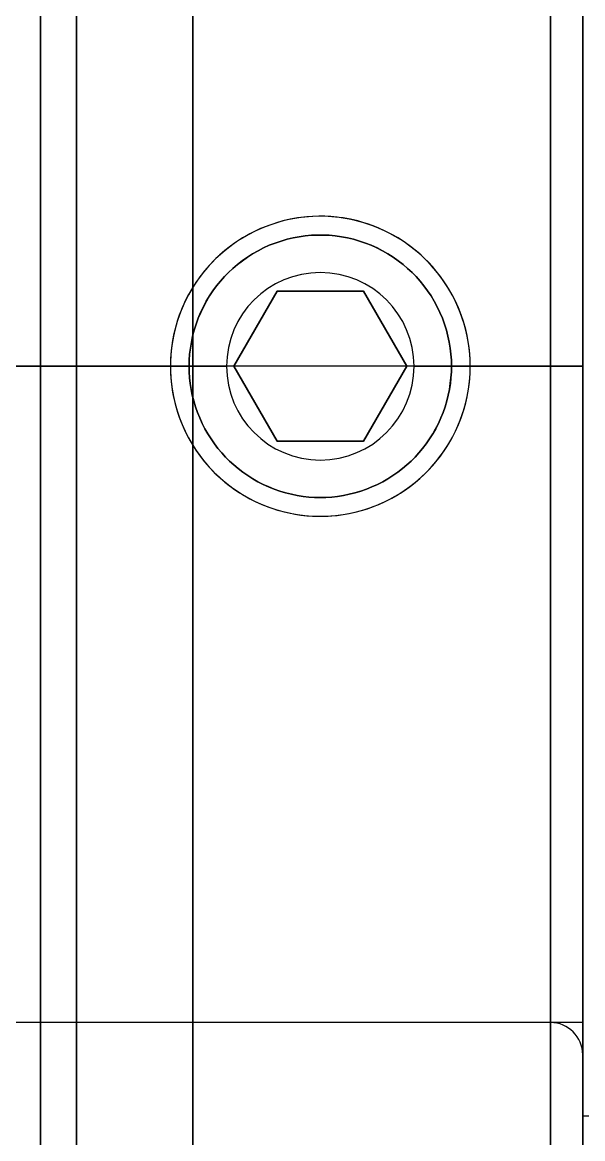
# Model space of a CAD drawing. Header units: millimetres. Extents: x 150937 to 394412, y 327166 to 584759.
# Drawn here: x 230094.34 to 230109.29, y 402549.51 to 402579.27 of the extents above; entities that cross this region are included whole.
import ezdxf

# ---------------------------------------------------------------- set-up
doc = ezdxf.new("R2010")
doc.units = ezdxf.units.MM
doc.layers.add('MAIN-1', color=7, linetype='Continuous')

# ---------------------------------------------------------------- blocks, each defined once
blk = doc.blocks.new('Shaft_Bearing_C!')
for p, q in [((37.6, -87.496), (77, -87.496)), ((-45, -90), (37.6, -90)), ((0, -90), (37.6, -90))]:
    blk.add_line(p, q)
blk = doc.blocks.new('Bearing_ucf207')
at = {"layer": 'MAIN-1'}
for p, q in [((34, 0), (34, 44.889)), ((34, 44.889), (34, 0)), ((34, -39.583), (34, 39.583)), ((34, 39.583), (34, -39.583)), ((29.938, 0), (29.938, 24.058)), ((29.938, 24.058), (29.938, 0)), ((30.9, 0), (30.9, 24.058)), ((30.9, 24.058), (30.9, 0)), ((29.938, 23.42), (29.938, 0)), ((29.938, 0), (29.938, 23.42)), ((30.9, 0), (30.9, 23.42)), ((43.542, 0), (43.542, 23.42)), ((43.542, 23.42), (43.542, 0)), ((44.4, 0), (44.4, 22.562)), ((44.4, 22.562), (44.4, 0)), ((44.4, 18.358), (44.4, -18.358)), ((44.4, -18.358), (44.4, 18.358)), ((43.542, 0), (43.542, 17.5)), ((43.542, 0), (43.542, 17.5)), ((36.195, 3.286), (36.04, 3.225)), ((36.04, 3.225), (36.196, 3.286)), ((36.353, 3.34), (36.195, 3.286)), ((36.196, 3.286), (36.354, 3.34)), ((36.514, 3.386), (36.353, 3.34)), ((36.354, 3.34), (36.514, 3.386)), ((36.675, 3.424), (36.514, 3.386)), ((36.514, 3.386), (36.676, 3.424)), ((36.837, 3.454), (36.675, 3.424)), ((36.676, 3.424), (36.838, 3.455)), ((36.999, 3.477), (36.837, 3.454)), ((36.838, 3.455), (37, 3.477)), ((37.161, 3.492), (36.999, 3.477)), ((37, 3.477), (37.161, 3.492)), ((37.321, 3.499), (37.161, 3.492)), ((37.161, 3.492), (37.321, 3.499)), ((37.479, 3.499), (37.321, 3.499)), ((37.321, 3.499), (37.479, 3.499)), ((37.639, 3.492), (37.479, 3.499)), ((37.479, 3.499), (37.639, 3.492)), ((37.801, 3.477), (37.639, 3.492)), ((37.639, 3.492), (37.8, 3.477)), ((37.8, 3.477), (37.962, 3.455)), ((37.963, 3.454), (37.801, 3.477)), ((37.962, 3.455), (38.124, 3.424)), ((38.125, 3.424), (37.963, 3.454)), ((38.124, 3.424), (38.286, 3.386)), ((38.286, 3.386), (38.125, 3.424)), ((38.447, 3.34), (38.286, 3.386)), ((38.286, 3.386), (38.446, 3.34)), ((38.446, 3.34), (38.604, 3.286)), ((38.605, 3.286), (38.447, 3.34)), ((38.604, 3.286), (38.76, 3.225)), ((38.76, 3.225), (38.605, 3.286)), ((35.455, 2.91), (35.595, 2.999)), ((35.594, 2.998), (35.455, 2.91)), ((35.739, 3.081), (35.594, 2.998)), ((35.595, 2.999), (35.739, 3.081)), ((35.739, 3.081), (35.888, 3.157)), ((35.887, 3.156), (35.739, 3.081)), ((36.04, 3.225), (35.887, 3.156)), ((35.888, 3.157), (36.04, 3.225)), ((38.913, 3.156), (38.76, 3.225)), ((38.76, 3.225), (38.912, 3.157)), ((38.912, 3.157), (39.061, 3.081)), ((39.061, 3.081), (38.913, 3.156)), ((39.206, 2.998), (39.061, 3.081)), ((39.061, 3.081), (39.205, 2.999)), ((39.205, 2.999), (39.345, 2.91)), ((39.345, 2.91), (39.206, 2.998)), ((35.069, 2.611), (35.192, 2.716)), ((35.192, 2.715), (35.069, 2.611)), ((35.32, 2.815), (35.192, 2.715)), ((35.192, 2.716), (35.321, 2.815)), ((35.455, 2.91), (35.32, 2.815)), ((35.321, 2.815), (35.455, 2.91)), ((39.48, 2.815), (39.345, 2.91)), ((39.345, 2.91), (39.479, 2.815)), ((39.479, 2.815), (39.608, 2.716)), ((39.608, 2.715), (39.48, 2.815)), ((39.608, 2.716), (39.731, 2.611)), ((39.731, 2.611), (39.608, 2.715)), ((34.843, 2.39), (34.736, 2.27)), ((34.736, 2.27), (34.843, 2.39)), ((34.953, 2.503), (34.843, 2.39)), ((34.843, 2.39), (34.953, 2.503)), ((35.069, 2.611), (34.953, 2.503)), ((34.953, 2.503), (35.069, 2.611)), ((39.847, 2.503), (39.731, 2.611)), ((39.731, 2.611), (39.847, 2.503)), ((39.957, 2.39), (39.847, 2.503)), ((39.847, 2.503), (39.957, 2.39)), ((40.064, 2.27), (39.957, 2.39)), ((39.957, 2.39), (40.064, 2.27)), ((34.634, 2.145), (34.537, 2.013)), ((34.537, 2.013), (34.634, 2.144)), ((34.736, 2.27), (34.634, 2.145)), ((34.634, 2.144), (34.736, 2.27)), ((40.166, 2.145), (40.064, 2.27)), ((40.064, 2.27), (40.166, 2.144)), ((40.263, 2.013), (40.166, 2.145)), ((40.166, 2.144), (40.263, 2.013)), ((34.359, 1.733), (34.445, 1.876)), ((34.445, 1.876), (34.36, 1.734)), ((34.537, 2.013), (34.445, 1.876)), ((34.445, 1.876), (34.537, 2.013)), ((35.091, 0), (36.245, 2)), ((36.245, 2), (35.091, 0)), ((36.245, 2), (38.555, 2)), ((36.245, 2), (36.245, 2)), ((38.555, 2), (36.245, 2)), ((38.555, 2), (39.709, 0)), ((38.555, 2), (38.555, 2)), ((39.709, 0), (38.555, 2)), ((40.355, 1.876), (40.263, 2.013)), ((40.263, 2.013), (40.355, 1.876)), ((40.44, 1.734), (40.355, 1.876)), ((40.355, 1.876), (40.441, 1.733)), ((34.208, 1.436), (34.28, 1.587)), ((34.281, 1.587), (34.209, 1.437)), ((34.28, 1.587), (34.359, 1.733)), ((34.36, 1.734), (34.281, 1.587)), ((40.519, 1.587), (40.44, 1.734)), ((40.441, 1.733), (40.52, 1.587)), ((40.591, 1.437), (40.519, 1.587)), ((40.52, 1.587), (40.592, 1.436)), ((34.144, 1.283), (34.086, 1.126)), ((34.086, 1.125), (34.143, 1.282)), ((34.143, 1.282), (34.208, 1.436)), ((34.209, 1.437), (34.144, 1.283)), ((40.656, 1.283), (40.591, 1.437)), ((40.592, 1.436), (40.657, 1.282)), ((40.714, 1.126), (40.656, 1.283)), ((40.657, 1.282), (40.714, 1.125)), ((34.036, 0.967), (33.994, 0.806)), ((33.994, 0.805), (34.036, 0.966)), ((34.086, 1.126), (34.036, 0.967)), ((34.036, 0.966), (34.086, 1.125)), ((40.764, 0.967), (40.714, 1.126)), ((40.714, 1.125), (40.764, 0.966)), ((40.806, 0.806), (40.764, 0.967)), ((40.764, 0.966), (40.806, 0.805)), ((33.96, 0.644), (33.933, 0.482)), ((33.933, 0.481), (33.96, 0.643)), ((33.994, 0.806), (33.96, 0.644)), ((33.96, 0.643), (33.994, 0.805)), ((40.84, 0.644), (40.806, 0.806)), ((40.806, 0.805), (40.84, 0.643)), ((40.867, 0.482), (40.84, 0.644)), ((40.84, 0.643), (40.867, 0.481)), ((33.915, 0.32), (33.904, 0.159)), ((33.904, 0.159), (33.915, 0.319)), ((33.933, 0.482), (33.915, 0.32)), ((33.915, 0.319), (33.933, 0.481)), ((40.885, 0.32), (40.867, 0.482)), ((40.867, 0.481), (40.885, 0.319)), ((40.896, 0.159), (40.885, 0.32)), ((40.885, 0.319), (40.896, 0.159)), ((2.358, 0), (33.9, 0)), ((43.542, 0), (2.358, 0)), ((12.8, 0), (34, 0)), ((43.542, 0), (23.446, 0)), ((25.609, 0), (33.9, 0)), ((34, 0), (27.3, 0)), ((29.938, 0), (29.938, -23.42)), ((29.938, 0), (30.9, 0)), ((30.9, 0), (29.938, 0)), ((29.938, 0), (30.9, 0)), ((29.938, 0), (29.938, -24.058)), ((29.938, -24.058), (29.938, 0)), ((30.9, 0), (29.938, 0)), ((29.938, -23.42), (29.938, 0)), ((30.9, 0), (30.9, -24.058)), ((30.9, -24.058), (30.9, 0)), ((30.9, -23.42), (30.9, 0)), ((33.4, 0), (33.4, 0)), ((33.4, 0), (34.9, 0)), ((33.904, 0.159), (33.9, 0)), ((33.9, 0), (33.904, 0.159)), ((33.903, -0.152), (33.9, 0)), ((33.9, 0), (33.9, 0)), ((33.9, 0), (33.903, -0.152)), ((34, 0), (34, -44.889)), ((34, -44.889), (34, 0)), ((37.4, 0), (34.9, 0)), ((36.245, -2), (35.091, 0)), ((35.091, 0), (35.091, 0)), ((35.091, 0), (36.245, -2)), ((39.9, 0), (37.4, 0)), ((39.709, 0), (38.555, -2)), ((38.555, -2), (39.709, 0)), ((39.709, 0), (39.709, 0)), ((39.9, 0), (41.4, 0)), ((40.9, 0), (40.896, 0.159)), ((40.896, 0.159), (40.9, 0)), ((40.9, 0), (40.897, -0.152)), ((40.897, -0.152), (40.9, 0)), ((40.9, 0), (43.542, 0)), ((40.9, 0), (41.4, 0)), ((40.9, 0), (40.9, 0)), ((41.4, 0), (43.542, 0)), ((41.4, 0), (41.4, 0)), ((43.542, 0), (43.542, -17.5)), ((43.542, 0), (44.4, 0)), ((43.542, 0), (43.542, -23.42)), ((43.542, -23.42), (43.542, 0)), ((44.4, 0), (43.542, 0)), ((43.542, -17.5), (43.542, 0)), ((44.4, 0), (44.4, -22.562)), ((44.4, -22.562), (44.4, 0)), ((33.913, -0.306), (33.903, -0.152)), ((33.903, -0.152), (33.913, -0.306)), ((40.897, -0.152), (40.887, -0.306)), ((40.887, -0.306), (40.897, -0.152)), ((33.93, -0.46), (33.913, -0.306)), ((33.913, -0.306), (33.931, -0.461)), ((33.955, -0.616), (33.93, -0.46)), ((33.931, -0.461), (33.955, -0.616)), ((40.87, -0.46), (40.845, -0.616)), ((40.845, -0.616), (40.869, -0.461)), ((40.869, -0.461), (40.887, -0.306)), ((40.887, -0.306), (40.87, -0.46)), ((33.986, -0.771), (33.955, -0.616)), ((33.955, -0.616), (33.986, -0.771)), ((34.024, -0.925), (33.986, -0.771)), ((33.986, -0.771), (34.025, -0.926)), ((40.775, -0.926), (40.814, -0.771)), ((40.814, -0.771), (40.776, -0.925)), ((40.845, -0.616), (40.814, -0.771)), ((40.814, -0.771), (40.845, -0.616)), ((34.07, -1.078), (34.024, -0.925)), ((34.025, -0.926), (34.07, -1.078)), ((34.123, -1.229), (34.07, -1.078)), ((34.07, -1.078), (34.123, -1.229)), ((40.73, -1.078), (40.677, -1.229)), ((40.677, -1.229), (40.73, -1.078)), ((40.776, -0.925), (40.73, -1.078)), ((40.73, -1.078), (40.775, -0.926)), ((34.182, -1.377), (34.123, -1.229)), ((34.123, -1.229), (34.183, -1.378)), ((34.249, -1.523), (34.182, -1.377)), ((34.183, -1.378), (34.249, -1.523)), ((40.618, -1.377), (40.551, -1.523)), ((40.551, -1.523), (40.617, -1.378)), ((40.617, -1.378), (40.677, -1.229)), ((40.677, -1.229), (40.618, -1.377)), ((34.321, -1.665), (34.249, -1.523)), ((34.249, -1.523), (34.322, -1.665)), ((34.4, -1.803), (34.321, -1.665)), ((34.322, -1.665), (34.401, -1.804)), ((40.399, -1.804), (40.478, -1.665)), ((40.479, -1.665), (40.4, -1.803)), ((40.478, -1.665), (40.551, -1.523)), ((40.551, -1.523), (40.479, -1.665)), ((34.485, -1.937), (34.4, -1.803)), ((34.401, -1.804), (34.485, -1.937)), ((34.575, -2.066), (34.485, -1.937)), ((34.485, -1.937), (34.575, -2.066)), ((34.67, -2.19), (34.575, -2.066)), ((34.575, -2.066), (34.67, -2.19)), ((38.555, -2), (36.245, -2)), ((36.245, -2), (36.245, -2)), ((36.245, -2), (38.555, -2)), ((38.555, -2), (38.555, -2)), ((40.225, -2.066), (40.13, -2.19)), ((40.13, -2.19), (40.225, -2.066)), ((40.315, -1.937), (40.225, -2.066)), ((40.225, -2.066), (40.315, -1.937)), ((40.4, -1.803), (40.315, -1.937)), ((40.315, -1.937), (40.399, -1.804)), ((34.769, -2.308), (34.67, -2.19)), ((34.67, -2.19), (34.769, -2.309)), ((34.872, -2.421), (34.769, -2.308)), ((34.769, -2.309), (34.872, -2.421)), ((40.031, -2.308), (39.928, -2.421)), ((39.928, -2.421), (40.031, -2.309)), ((40.13, -2.19), (40.031, -2.308)), ((40.031, -2.309), (40.13, -2.19)), ((34.979, -2.528), (34.872, -2.421)), ((34.872, -2.421), (34.979, -2.528)), ((35.092, -2.631), (34.979, -2.528)), ((34.979, -2.528), (35.092, -2.631)), ((35.21, -2.73), (35.092, -2.631)), ((35.092, -2.631), (35.21, -2.73)), ((39.708, -2.631), (39.59, -2.73)), ((39.59, -2.73), (39.708, -2.631)), ((39.821, -2.528), (39.708, -2.631)), ((39.708, -2.631), (39.821, -2.528)), ((39.928, -2.421), (39.821, -2.528)), ((39.821, -2.528), (39.928, -2.421)), ((35.334, -2.825), (35.21, -2.73)), ((35.21, -2.73), (35.334, -2.825)), ((35.463, -2.915), (35.334, -2.825)), ((35.334, -2.825), (35.463, -2.915)), ((35.597, -3), (35.463, -2.915)), ((35.463, -2.915), (35.596, -2.999)), ((39.337, -2.915), (39.203, -3)), ((39.204, -2.999), (39.337, -2.915)), ((39.466, -2.825), (39.337, -2.915)), ((39.337, -2.915), (39.466, -2.825)), ((39.59, -2.73), (39.466, -2.825)), ((39.466, -2.825), (39.59, -2.73)), ((35.596, -2.999), (35.735, -3.078)), ((35.735, -3.079), (35.597, -3)), ((35.735, -3.078), (35.877, -3.151)), ((35.877, -3.151), (35.735, -3.079)), ((36.023, -3.218), (35.877, -3.151)), ((35.877, -3.151), (36.022, -3.217)), ((36.022, -3.217), (36.171, -3.277)), ((36.171, -3.277), (36.023, -3.218)), ((38.629, -3.277), (38.778, -3.217)), ((38.777, -3.218), (38.629, -3.277)), ((38.923, -3.151), (38.777, -3.218)), ((38.778, -3.217), (38.923, -3.151)), ((38.923, -3.151), (39.065, -3.078)), ((39.065, -3.079), (38.923, -3.151)), ((39.065, -3.078), (39.204, -2.999)), ((39.203, -3), (39.065, -3.079)), ((36.322, -3.33), (36.171, -3.277)), ((36.171, -3.277), (36.322, -3.33)), ((36.475, -3.376), (36.322, -3.33)), ((36.322, -3.33), (36.474, -3.375)), ((36.474, -3.375), (36.629, -3.414)), ((36.629, -3.414), (36.475, -3.376)), ((36.784, -3.445), (36.629, -3.414)), ((36.629, -3.414), (36.784, -3.445)), ((36.94, -3.47), (36.784, -3.445)), ((36.784, -3.445), (36.939, -3.469)), ((36.939, -3.469), (37.094, -3.487)), ((37.094, -3.487), (36.94, -3.47)), ((37.248, -3.497), (37.094, -3.487)), ((37.094, -3.487), (37.248, -3.497)), ((37.4, -3.5), (37.248, -3.497)), ((37.248, -3.497), (37.4, -3.5)), ((37.552, -3.497), (37.4, -3.5)), ((37.4, -3.5), (37.552, -3.497)), ((37.706, -3.487), (37.552, -3.497)), ((37.552, -3.497), (37.706, -3.487)), ((37.706, -3.487), (37.861, -3.469)), ((37.86, -3.47), (37.706, -3.487)), ((38.016, -3.445), (37.86, -3.47)), ((37.861, -3.469), (38.016, -3.445)), ((38.171, -3.414), (38.016, -3.445)), ((38.016, -3.445), (38.171, -3.414)), ((38.171, -3.414), (38.326, -3.375)), ((38.325, -3.376), (38.171, -3.414)), ((38.478, -3.33), (38.325, -3.376)), ((38.326, -3.375), (38.478, -3.33)), ((38.629, -3.277), (38.478, -3.33)), ((38.478, -3.33), (38.629, -3.277)), ((43.542, -17.5), (2.358, -17.5))]:
    blk.add_line(p, q, dxfattribs=at)
for centre, radius, start, end in [((37.4, 0), 4, 0, 180), ((37.4, 0), 4, 0, 148.2117), ((37.4, 0), 2.5, 0, 180), ((37.4, 0), 4, 148.2117, 180), ((37.4, 0), 4, 180, 0), ((37.4, 0), 4, 211.7883, 0), ((37.4, 0), 2.5, 180, 0), ((37.4, 0), 4, 180, 211.7883), ((43.542, -18.358), 0.858, 0, 90)]:
    blk.add_arc(centre, radius, start, end, dxfattribs=at)

msp = doc.modelspace()

# ---------------------------------------------------------------- block references
at = {"xscale": -1}
msp.add_blockref('Shaft_Bearing_C!', (230146.894, 402640.103), dxfattribs=at)
msp.add_blockref('Bearing_ucf207', (230064.894, 402570.103))

doc.saveas('drawing.dxf')
